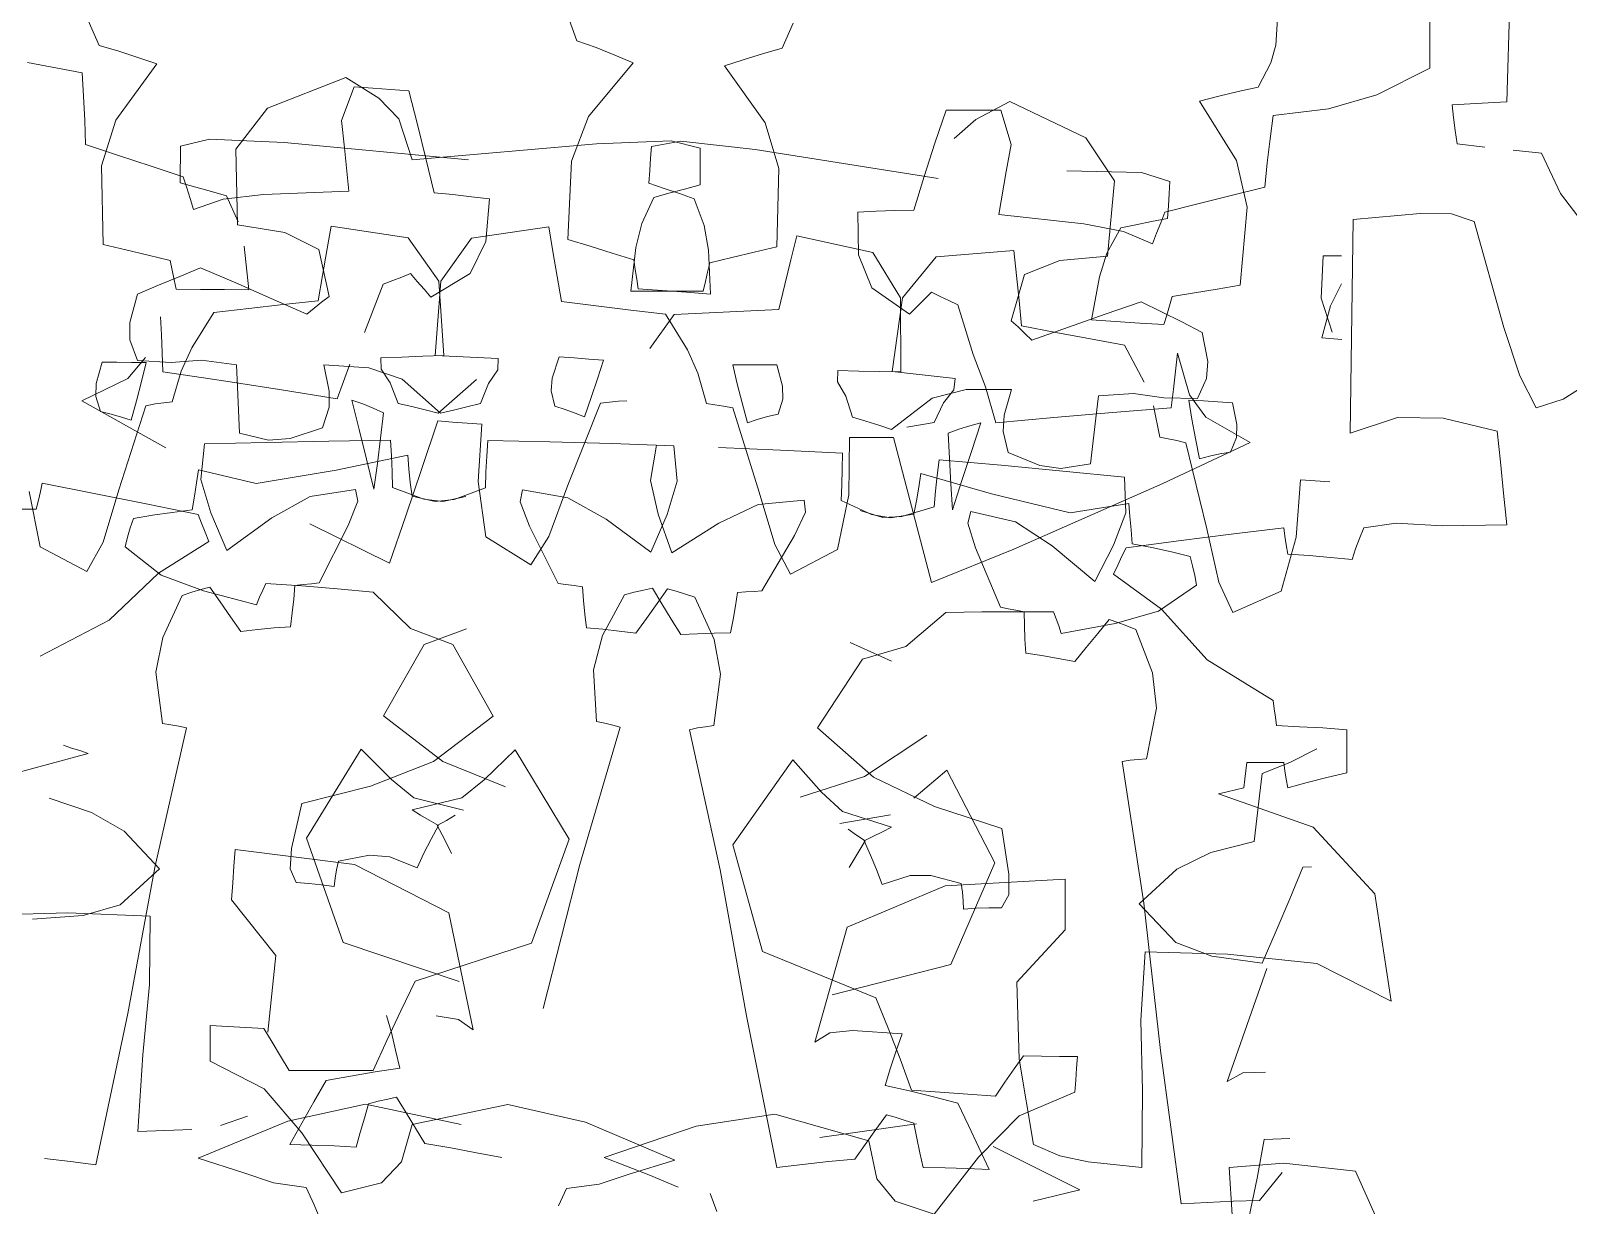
# Model space of a CAD drawing. Header units: millimetres. Extents: x 19901 to 59163, y 13732 to 30178.
# Drawn here: x 29700.7 to 29835.7, y 19697 to 19800.1 of the extents above; entities that cross this region are included whole.
import ezdxf

# ---------------------------------------------------------------- set-up
doc = ezdxf.new("R2010")
doc.units = ezdxf.units.MM
doc.layers.add('Verde', color=86, linetype='Continuous', lineweight=5)

msp = doc.modelspace()

# ---------------------------------------------------------------- linework, layer by layer
at = {"layer": 'Verde', "linetype": 'Continuous'}
for p, q in [((29830.53, 19802.61), (29830.44, 19799.72)), ((29747.8, 19801.46), (29748.61, 19799.2)), ((29823.51, 19799.84), (29823.51, 19801.32)), ((29705.73, 19800.98), (29706.69, 19798.78)), ((29767.62, 19800.75), (29766.65, 19798.55)), ((29810.12, 19801.12), (29809.98, 19798.81)), ((29706.69, 19798.78), (29708.41, 19798.28)), ((29748.61, 19799.2), (29750.3, 19798.59)), ((29750.3, 19798.59), (29751.95, 19797.94)), ((29766.65, 19798.55), (29764.92, 19798.06)), ((29809.98, 19798.81), (29809.55, 19797.25)), ((29823.51, 19798.34), (29823.51, 19799.84)), ((29830.44, 19799.72), (29830.35, 19796.79)), ((29705.19, 19796.39), (29700.4, 19797.3)), ((29708.41, 19798.28), (29710.09, 19797.73)), ((29710.09, 19797.73), (29711.75, 19797.17)), ((29753.57, 19797.27), (29749.64, 19792.56)), ((29751.95, 19797.94), (29753.57, 19797.27)), ((29763.23, 19797.53), (29761.57, 19796.98)), ((29764.92, 19798.06), (29763.23, 19797.53)), ((29809.55, 19797.25), (29808.44, 19795.13)), ((29823.51, 19796.8), (29823.51, 19798.34)), ((29705.32, 19794.32), (29705.19, 19796.39)), ((29711.75, 19797.17), (29708.14, 19792.22)), ((29728.33, 19795.97), (29721.46, 19793.27)), ((29731.22, 19794.16), (29728.33, 19795.97)), ((29761.57, 19796.98), (29765.14, 19792)), ((29818.86, 19794.45), (29823.51, 19796.8)), ((29830.35, 19796.79), (29830.25, 19793.84)), ((29729.07, 19795.14), (29727.96, 19792.21)), ((29730.7, 19795.02), (29729.07, 19795.14)), ((29732.29, 19794.91), (29730.7, 19795.02)), ((29733.86, 19794.8), (29732.29, 19794.91)), ((29734.64, 19791.84), (29733.86, 19794.8)), ((29806.68, 19794.75), (29804.97, 19794.33)), ((29808.44, 19795.13), (29806.68, 19794.75)), ((29705.42, 19792.21), (29705.32, 19794.32)), ((29721.46, 19793.27), (29718.68, 19789.67)), ((29732.99, 19792.35), (29731.22, 19794.16)), ((29783.64, 19792.28), (29786.64, 19793.87)), ((29786.64, 19793.87), (29793.31, 19790.69)), ((29804.97, 19794.33), (29803.27, 19793.89)), ((29803.27, 19793.89), (29806.52, 19788.69)), ((29809.76, 19792.64), (29814.6, 19793.21)), ((29814.6, 19793.21), (29818.86, 19794.45)), ((29827.03, 19793.66), (29825.45, 19793.56)), ((29825.45, 19793.56), (29825.57, 19792.45)), ((29828.62, 19793.75), (29827.03, 19793.66)), ((29830.25, 19793.84), (29828.62, 19793.75)), ((29705.48, 19790.08), (29705.42, 19792.21)), ((29708.14, 19792.22), (29706.89, 19788.21)), ((29727.96, 19792.21), (29728.23, 19789.79)), ((29734.15, 19788.76), (29732.99, 19792.35)), ((29735.37, 19788.85), (29734.64, 19791.84)), ((29749.64, 19792.56), (29748.14, 19788.64)), ((29765.14, 19792), (29766.36, 19787.99)), ((29780.06, 19790.21), (29781.05, 19793.1)), ((29781.05, 19793.1), (29782.62, 19793.1)), ((29781.74, 19790.61), (29783.64, 19792.28)), ((29782.62, 19793.1), (29784.21, 19793.1)), ((29784.21, 19793.1), (29785.85, 19793.1)), ((29785.85, 19793.1), (29786.74, 19790.1)), ((29809.48, 19790.58), (29809.76, 19792.64)), ((29825.57, 19792.45), (29825.73, 19791.32)), ((29713.82, 19789.95), (29716.36, 19790.57)), ((29716.36, 19790.57), (29722.92, 19790.26)), ((29793.31, 19790.69), (29795.82, 19786.91)), ((29809.23, 19788.48), (29809.48, 19790.58)), ((29825.73, 19791.32), (29825.91, 19790.15)), ((29708.37, 19789.13), (29705.48, 19790.08)), ((29711.24, 19788.18), (29708.37, 19789.13)), ((29713.81, 19788.91), (29713.82, 19789.95)), ((29718.68, 19789.67), (29718.83, 19783.04)), ((29722.92, 19790.26), (29739.11, 19788.75)), ((29728.23, 19789.79), (29728.6, 19786.01)), ((29750.35, 19790.16), (29734.15, 19788.76)), ((29756.91, 19790.42), (29750.35, 19790.16)), ((29755.09, 19788.89), (29755.17, 19789.93)), ((29755.17, 19789.93), (29757.74, 19790.39)), ((29759.44, 19789.78), (29756.91, 19790.42)), ((29757.74, 19790.39), (29764.27, 19789.66)), ((29759.44, 19788.74), (29759.44, 19789.78)), ((29764.27, 19789.66), (29780.33, 19787.11)), ((29779.11, 19787.28), (29780.06, 19790.21)), ((29786.74, 19790.1), (29786.31, 19787.71)), ((29825.91, 19790.15), (29828.34, 19789.87)), ((29830.81, 19789.6), (29833.3, 19789.32)), ((29833.3, 19789.32), (29834.98, 19785.79)), ((29706.89, 19788.21), (29707.02, 19781.33)), ((29714.07, 19787.24), (29711.24, 19788.18)), ((29713.8, 19787.83), (29713.81, 19788.91)), ((29713.8, 19786.72), (29713.8, 19787.83)), ((29736.09, 19785.84), (29735.37, 19788.85)), ((29748.14, 19788.64), (29747.82, 19781.76)), ((29754.94, 19786.71), (29755.02, 19787.81)), ((29755.02, 19787.81), (29755.09, 19788.89)), ((29759.44, 19787.65), (29759.44, 19788.74)), ((29766.36, 19787.99), (29766.18, 19781.1)), ((29798.2, 19787.64), (29791.64, 19787.79)), ((29806.52, 19788.69), (29807.48, 19784.6)), ((29809.02, 19786.36), (29809.23, 19788.48)), ((29715.17, 19786.34), (29713.8, 19786.72)), ((29714.37, 19786.29), (29714.07, 19787.24)), ((29756.29, 19786.24), (29754.94, 19786.71)), ((29758.06, 19786.18), (29759.44, 19786.55)), ((29759.44, 19786.55), (29759.44, 19787.65)), ((29778.19, 19784.33), (29779.11, 19787.28)), ((29786.31, 19787.71), (29785.66, 19783.96)), ((29795.82, 19786.91), (29795.2, 19780.3)), ((29800.69, 19786.84), (29798.2, 19787.64)), ((29800.62, 19785.8), (29800.69, 19786.84)), ((29714.67, 19785.35), (29714.37, 19786.29)), ((29714.97, 19784.4), (29714.67, 19785.35)), ((29717.57, 19785.3), (29714.97, 19784.4)), ((29716.53, 19785.96), (29715.17, 19786.34)), ((29717.85, 19785.58), (29716.53, 19785.96)), ((29721.11, 19785.71), (29717.57, 19785.3)), ((29718.89, 19783.3), (29717.85, 19785.58)), ((29728.6, 19786.01), (29721.11, 19785.71)), ((29737.74, 19785.7), (29736.09, 19785.84)), ((29739.37, 19785.51), (29737.74, 19785.7)), ((29740.95, 19785.31), (29739.37, 19785.51)), ((29740.64, 19781.58), (29740.95, 19785.31)), ((29754.32, 19783.17), (29755.38, 19785.44)), ((29755.38, 19785.44), (29756.7, 19785.81)), ((29757.62, 19785.78), (29756.29, 19786.24)), ((29756.7, 19785.81), (29758.06, 19786.18)), ((29758.91, 19785.31), (29757.62, 19785.78)), ((29759.8, 19782.97), (29758.91, 19785.31)), ((29800.55, 19784.71), (29800.62, 19785.8)), ((29803.14, 19784.89), (29806.07, 19785.63)), ((29806.07, 19785.63), (29809.02, 19786.36)), ((29834.98, 19785.79), (29836.88, 19783.31)), ((29773.29, 19784.15), (29774.89, 19784.24)), ((29773.34, 19780.41), (29773.29, 19784.15)), ((29774.89, 19784.24), (29776.53, 19784.31)), ((29776.53, 19784.31), (29778.19, 19784.33)), ((29785.66, 19783.96), (29793.12, 19783.13)), ((29799.88, 19783.23), (29800.25, 19784.15)), ((29800.25, 19784.15), (29803.14, 19784.89)), ((29800.48, 19783.61), (29800.55, 19784.71)), ((29807.48, 19784.6), (29806.86, 19777.74)), ((29822.65, 19784.05), (29816.77, 19783.5)), ((29825.4, 19784), (29822.65, 19784.05)), ((29827.39, 19783.32), (29825.4, 19784)), ((29718.83, 19783.04), (29722.98, 19782.36)), ((29722.98, 19782.36), (29725.96, 19780.89)), ((29727.06, 19782.93), (29726.68, 19780.78)), ((29733.82, 19781.91), (29727.06, 19782.93)), ((29739.38, 19781.88), (29746.15, 19782.86)), ((29746.15, 19782.86), (29746.52, 19780.71)), ((29753.8, 19781.04), (29754.32, 19783.17)), ((29760.18, 19780.81), (29759.8, 19782.97)), ((29793.12, 19783.13), (29796.61, 19782.46)), ((29795.15, 19780.56), (29796.36, 19782.77)), ((29796.36, 19782.77), (29797.7, 19783.05)), ((29796.61, 19782.46), (29799.14, 19781.38)), ((29797.7, 19783.05), (29799.08, 19783.33)), ((29799.08, 19783.33), (29800.48, 19783.61)), ((29799.51, 19782.3), (29799.88, 19783.23)), ((29816.77, 19783.5), (29816.68, 19777.29)), ((29829.99, 19774.03), (29827.39, 19783.32)), ((29707.02, 19781.33), (29709.02, 19780.85)), ((29719.82, 19777.35), (29719.4, 19781.17)), ((29736.5, 19778.1), (29733.82, 19781.91)), ((29736.67, 19778.1), (29739.38, 19781.88)), ((29739.26, 19778.78), (29740.64, 19781.58)), ((29747.82, 19781.76), (29749.79, 19781.16)), ((29749.79, 19781.16), (29751.71, 19780.56)), ((29753.35, 19777.22), (29753.8, 19781.04)), ((29766.18, 19781.1), (29764.18, 19780.64)), ((29767.93, 19782.07), (29767.41, 19779.96)), ((29774.61, 19780.62), (29767.93, 19782.07)), ((29799.14, 19781.38), (29799.51, 19782.3)), ((29709.02, 19780.85), (29710.97, 19780.37)), ((29710.97, 19780.37), (29712.91, 19779.9)), ((29712.91, 19779.9), (29713.09, 19779.06)), ((29725.96, 19780.89), (29726.86, 19776.76)), ((29726.68, 19780.78), (29726.29, 19778.59)), ((29746.52, 19780.71), (29746.89, 19778.51)), ((29751.71, 19780.56), (29753.62, 19779.96)), ((29753.62, 19779.96), (29753.74, 19779.11)), ((29760.28, 19779.72), (29760.09, 19778.89)), ((29760.35, 19776.97), (29760.18, 19780.81)), ((29762.22, 19780.18), (29760.28, 19779.72)), ((29764.18, 19780.64), (29762.22, 19780.18)), ((29767.41, 19779.96), (29766.88, 19777.8)), ((29774.51, 19777.52), (29773.34, 19780.41)), ((29777.04, 19776.65), (29774.61, 19780.62)), ((29777.22, 19776.64), (29780.16, 19780.24)), ((29780.16, 19780.24), (29786.98, 19780.78)), ((29786.98, 19780.78), (29787.21, 19778.61)), ((29791.01, 19779.92), (29787.93, 19778.67)), ((29795.2, 19780.3), (29791.01, 19779.92)), ((29794.49, 19778.47), (29795.15, 19780.56)), ((29813.95, 19776.6), (29814.15, 19780.33)), ((29814.15, 19780.33), (29815.75, 19780.31)), ((29713.75, 19778.51), (29711.9, 19777.75)), ((29713.09, 19779.06), (29713.27, 19778.23)), ((29715.59, 19779.26), (29713.75, 19778.51)), ((29718.67, 19777.94), (29715.59, 19779.26)), ((29726.29, 19778.59), (29725.9, 19776.38)), ((29732.45, 19778.15), (29733.24, 19778.46)), ((29733.24, 19778.46), (29734, 19778.77)), ((29734, 19778.77), (29734.6, 19778.08)), ((29735.8, 19776.7), (29739.26, 19778.78)), ((29746.89, 19778.51), (29747.26, 19776.3)), ((29753.74, 19779.11), (29753.87, 19778.27)), ((29760.09, 19778.89), (29759.91, 19778.06)), ((29787.93, 19778.67), (29786.74, 19774.61)), ((29787.21, 19778.61), (29787.44, 19776.4)), ((29793.8, 19774.7), (29794.49, 19778.47)), ((29710.05, 19776.95), (29709.38, 19774.46)), ((29711.9, 19777.75), (29710.05, 19776.95)), ((29713.27, 19778.23), (29713.45, 19777.4)), ((29713.45, 19777.4), (29715.57, 19777.38)), ((29715.57, 19777.38), (29717.69, 19777.37)), ((29717.69, 19777.37), (29719.82, 19777.35)), ((29721.78, 19776.57), (29718.67, 19777.94)), ((29729.98, 19773.58), (29731.62, 19777.83)), ((29731.62, 19777.83), (29732.45, 19778.15)), ((29734.6, 19778.08), (29735.2, 19777.39)), ((29735.2, 19777.39), (29735.8, 19776.7)), ((29736.18, 19771.59), (29736.67, 19778.1)), ((29736.95, 19771.59), (29736.5, 19778.1)), ((29755.48, 19777.22), (29753.35, 19777.22)), ((29753.87, 19778.27), (29753.99, 19777.43)), ((29753.99, 19777.43), (29756.11, 19777.28)), ((29757.6, 19777.22), (29755.48, 19777.22)), ((29756.11, 19777.28), (29758.23, 19777.13)), ((29759.72, 19777.22), (29757.6, 19777.22)), ((29758.23, 19777.13), (29760.35, 19776.97)), ((29759.91, 19778.06), (29759.72, 19777.22)), ((29766.88, 19777.8), (29766.36, 19775.62)), ((29777.82, 19775.19), (29774.51, 19777.52)), ((29779.75, 19777.13), (29779.11, 19776.49)), ((29780.5, 19776.76), (29779.75, 19777.13)), ((29802.84, 19777.08), (29800.87, 19776.74)), ((29804.83, 19777.41), (29802.84, 19777.08)), ((29806.86, 19777.74), (29804.83, 19777.41)), ((29815.76, 19777.86), (29814.78, 19775.94)), ((29816.68, 19777.29), (29816.59, 19771.04)), ((29719.81, 19775.69), (29716.76, 19775.34)), ((29722.85, 19776.04), (29719.81, 19775.69)), ((29724.92, 19775.19), (29721.78, 19776.57)), ((29725.9, 19776.38), (29722.85, 19776.04)), ((29725.56, 19775.74), (29724.92, 19775.19)), ((29726.21, 19776.27), (29725.56, 19775.74)), ((29726.86, 19776.76), (29726.21, 19776.27)), ((29747.26, 19776.3), (29750.31, 19775.93)), ((29750.31, 19775.93), (29753.35, 19775.56)), ((29766.36, 19775.62), (29763.29, 19775.47)), ((29776.31, 19770.18), (29777.22, 19776.64)), ((29777.07, 19770.13), (29777.04, 19776.65)), ((29778.46, 19775.84), (29777.82, 19775.19)), ((29779.11, 19776.49), (29778.46, 19775.84)), ((29781.26, 19776.39), (29780.5, 19776.76)), ((29782.06, 19776.02), (29781.26, 19776.39)), ((29783.4, 19771.66), (29782.06, 19776.02)), ((29787.44, 19776.4), (29787.66, 19774.17)), ((29794.99, 19775.2), (29798.15, 19776.29)), ((29798.15, 19776.29), (29799.94, 19775.42)), ((29800.64, 19775.92), (29800.4, 19775.11)), ((29800.87, 19776.74), (29800.64, 19775.92)), ((29814.94, 19773.63), (29813.95, 19776.6)), ((29814.78, 19775.94), (29814.03, 19773.12)), ((29709.38, 19774.46), (29709.38, 19772.95)), ((29712.07, 19774.98), (29712.15, 19773.4)), ((29716.76, 19775.34), (29714.81, 19772.24)), ((29753.35, 19775.56), (29756.4, 19775.19)), ((29757.16, 19775.17), (29755.02, 19772.19)), ((29756.4, 19775.19), (29758.32, 19772.07)), ((29760.23, 19775.32), (29757.16, 19775.17)), ((29763.29, 19775.47), (29760.23, 19775.32)), ((29786.74, 19774.61), (29787.35, 19774.08)), ((29791.79, 19774.06), (29794.99, 19775.2)), ((29795.92, 19774.56), (29793.8, 19774.7)), ((29798.04, 19774.42), (29795.92, 19774.56)), ((29800.16, 19774.29), (29798.04, 19774.42)), ((29799.94, 19775.42), (29801.73, 19774.53)), ((29800.4, 19775.11), (29800.16, 19774.29)), ((29801.73, 19774.53), (29803.51, 19773.59)), ((29709.38, 19772.95), (29710.05, 19771.13)), ((29712.15, 19773.4), (29712.22, 19771.8)), ((29787.35, 19774.08), (29787.96, 19773.51)), ((29787.66, 19774.17), (29790.68, 19773.6)), ((29787.96, 19773.51), (29788.56, 19772.91)), ((29788.56, 19772.91), (29791.79, 19774.06)), ((29790.68, 19773.6), (29793.7, 19773.04)), ((29793.7, 19773.04), (29796.71, 19772.47)), ((29803.51, 19773.59), (29804.01, 19771.06)), ((29814.03, 19773.12), (29815.78, 19772.99)), ((29831.41, 19769.8), (29829.99, 19774.03)), ((29712.22, 19771.8), (29712.28, 19770.15)), ((29714.81, 19772.24), (29713.87, 19770.21)), ((29735.1, 19771.51), (29736.95, 19771.59)), ((29738.03, 19771.5), (29736.18, 19771.59)), ((29758.32, 19772.07), (29759.25, 19770.04)), ((29784.48, 19768.82), (29783.4, 19771.66)), ((29796.71, 19772.47), (29798.43, 19769.24)), ((29801.36, 19771.78), (29801.17, 19770.2)), ((29802.41, 19768.12), (29801.36, 19771.78)), ((29706.94, 19770.99), (29706.43, 19769.11)), ((29708.23, 19770.98), (29706.94, 19770.99)), ((29709.52, 19770.97), (29708.23, 19770.98)), ((29709.2, 19769.57), (29710.76, 19771.41)), ((29710.81, 19770.96), (29709.52, 19770.97)), ((29710.05, 19771.13), (29713, 19770.97)), ((29710.4, 19769.3), (29710.81, 19770.96)), ((29713, 19770.97), (29715.66, 19771.17)), ((29713.87, 19770.21), (29713.1, 19767.52)), ((29715.66, 19771.17), (29718.73, 19770.76)), ((29718.73, 19770.76), (29718.83, 19768.8)), ((29726.4, 19770.76), (29730.36, 19770.48)), ((29726.88, 19768.46), (29726.4, 19770.76)), ((29727.57, 19767.76), (29728.69, 19770.82)), ((29730.36, 19770.48), (29733.29, 19769.5)), ((29731.4, 19771.36), (29733.25, 19771.43)), ((29731.43, 19770.37), (29731.4, 19771.36)), ((29732.24, 19769.17), (29731.43, 19770.37)), ((29733.25, 19771.43), (29735.1, 19771.51)), ((29739.87, 19771.41), (29738.03, 19771.5)), ((29741.72, 19771.32), (29739.87, 19771.41)), ((29740.87, 19769.13), (29741.68, 19770.33)), ((29741.68, 19770.33), (29741.72, 19771.32)), ((29747.08, 19771.45), (29746.45, 19769.6)), ((29748.37, 19771.36), (29747.08, 19771.45)), ((29749.66, 19771.26), (29748.37, 19771.36)), ((29750.95, 19771.17), (29749.66, 19771.26)), ((29750.44, 19769.54), (29750.95, 19771.17)), ((29762.31, 19770.76), (29763.6, 19770.76)), ((29762.7, 19769.1), (29762.31, 19770.76)), ((29763.6, 19770.76), (29764.89, 19770.76)), ((29764.89, 19770.76), (29766.18, 19770.76)), ((29766.18, 19770.76), (29766.68, 19768.88)), ((29771.49, 19769.26), (29771.52, 19770.25)), ((29771.52, 19770.25), (29773.37, 19770.21)), ((29773.37, 19770.21), (29775.22, 19770.17)), ((29801.17, 19770.2), (29800.99, 19768.61)), ((29804.01, 19771.06), (29803.9, 19769.56)), ((29816.59, 19771.04), (29816.5, 19764.76)), ((29705.16, 19767.61), (29709.2, 19769.57)), ((29706.43, 19769.11), (29706.39, 19767.98)), ((29709.95, 19767.61), (29710.4, 19769.3)), ((29712.28, 19770.15), (29717.41, 19769.39)), ((29717.41, 19769.39), (29722.51, 19768.58)), ((29732.94, 19767.37), (29732.24, 19769.17)), ((29733.29, 19769.5), (29736.64, 19766.52)), ((29739.82, 19769.48), (29736.45, 19766.52)), ((29740.15, 19767.35), (29740.87, 19769.13)), ((29746.45, 19769.6), (29746.35, 19768.48)), ((29749.88, 19767.89), (29750.44, 19769.54)), ((29759.25, 19770.04), (29760, 19767.35)), ((29763.14, 19767.41), (29762.7, 19769.1)), ((29766.68, 19768.88), (29766.7, 19767.75)), ((29772.22, 19768.01), (29771.49, 19769.26)), ((29775.22, 19770.17), (29777.07, 19770.13)), ((29778.14, 19769.97), (29776.31, 19770.18)), ((29779.98, 19769.76), (29778.14, 19769.97)), ((29781.82, 19769.55), (29779.98, 19769.76)), ((29781.72, 19768.56), (29781.82, 19769.55)), ((29803.9, 19769.56), (29803.1, 19767.79)), ((29832.84, 19766.98), (29831.41, 19769.8)), ((29837.66, 19769.28), (29835.22, 19767.75)), ((29712.54, 19763.48), (29705.16, 19767.61)), ((29706.39, 19767.98), (29706.81, 19766.65)), ((29709.48, 19765.89), (29709.95, 19767.61)), ((29713.1, 19767.52), (29712.35, 19767.43)), ((29718.83, 19768.8), (29718.92, 19766.79)), ((29722.51, 19768.58), (29727.57, 19767.76)), ((29726.86, 19767.03), (29726.88, 19768.46)), ((29728.86, 19767.67), (29729.5, 19765.09)), ((29729.82, 19767.32), (29728.86, 19767.67)), ((29746.35, 19768.48), (29746.68, 19767.13)), ((29749.3, 19766.2), (29749.88, 19767.89)), ((29751.49, 19767.49), (29750.68, 19767.39)), ((29752.26, 19767.56), (29751.49, 19767.49)), ((29753.01, 19767.6), (29752.26, 19767.56)), ((29766.7, 19767.75), (29766.28, 19766.42)), ((29772.81, 19766.17), (29772.22, 19768.01)), ((29779.8, 19767.83), (29776.24, 19765.09)), ((29782.79, 19768.6), (29779.8, 19767.83)), ((29780.82, 19767.42), (29781.72, 19768.56)), ((29786.77, 19768.6), (29782.79, 19768.6)), ((29785.39, 19765.68), (29784.48, 19768.82)), ((29786.12, 19766.34), (29786.77, 19768.6)), ((29794.41, 19768.05), (29794.18, 19766.09)), ((29797.5, 19768.23), (29794.41, 19768.05)), ((29800.14, 19767.85), (29797.5, 19768.23)), ((29803.1, 19767.79), (29800.14, 19767.85)), ((29800.99, 19768.61), (29800.8, 19766.98)), ((29802.33, 19767.67), (29803.62, 19767.59)), ((29802.61, 19765.99), (29802.33, 19767.67)), ((29803.84, 19766.17), (29802.41, 19768.12)), ((29803.62, 19767.59), (29804.9, 19767.51)), ((29804.9, 19767.51), (29806.19, 19767.43)), ((29835.22, 19767.75), (29832.84, 19766.98)), ((29706.81, 19766.65), (29707.73, 19766.43)), ((29707.73, 19766.43), (29708.63, 19766.17)), ((29710.79, 19767.17), (29708.41, 19759.8)), ((29708.63, 19766.17), (29709.48, 19765.89)), ((29711.59, 19767.32), (29710.79, 19767.17)), ((29712.35, 19767.43), (29711.59, 19767.32)), ((29718.92, 19766.79), (29719.01, 19764.76)), ((29726.3, 19765.22), (29726.86, 19767.03)), ((29730.74, 19766.95), (29729.82, 19767.32)), ((29731.64, 19766.54), (29730.74, 19766.95)), ((29731.39, 19764.33), (29731.64, 19766.54)), ((29734.14, 19767.09), (29732.94, 19767.37)), ((29735.31, 19766.8), (29734.14, 19767.09)), ((29736.45, 19766.52), (29735.31, 19766.8)), ((29736.64, 19766.52), (29737.78, 19766.79)), ((29737.78, 19766.79), (29738.95, 19767.07)), ((29738.95, 19767.07), (29740.15, 19767.35)), ((29746.68, 19767.13), (29747.58, 19766.85)), ((29747.58, 19766.85), (29748.46, 19766.53)), ((29750.68, 19767.39), (29747.83, 19760.19)), ((29748.46, 19766.53), (29749.3, 19766.2)), ((29760, 19767.35), (29760.74, 19767.25)), ((29760.74, 19767.25), (29761.5, 19767.13)), ((29761.5, 19767.13), (29762.31, 19766.98)), ((29762.31, 19766.98), (29764.63, 19759.58)), ((29763.6, 19765.68), (29763.14, 19767.41)), ((29765.36, 19766.21), (29764.46, 19765.96)), ((29766.28, 19766.42), (29765.36, 19766.21)), ((29773.98, 19765.81), (29772.81, 19766.17)), ((29780, 19765.69), (29780.82, 19767.42)), ((29790.49, 19766.14), (29785.39, 19765.68)), ((29786.04, 19764.9), (29786.12, 19766.34)), ((29795.64, 19766.58), (29790.49, 19766.14)), ((29800.8, 19766.98), (29795.64, 19766.58)), ((29799.23, 19767.15), (29799.8, 19764.41)), ((29807.73, 19763.93), (29803.84, 19766.17)), ((29806.19, 19767.43), (29806.57, 19765.51)), ((29816.5, 19764.76), (29820.65, 19766.14)), ((29820.65, 19766.14), (29824.66, 19766.09)), ((29723.45, 19764.28), (29726.3, 19765.22)), ((29729.5, 19765.09), (29730.15, 19762.48)), ((29736.41, 19765.83), (29735, 19761.67)), ((29737.7, 19765.74), (29736.41, 19765.83)), ((29738.98, 19765.64), (29737.7, 19765.74)), ((29740.27, 19765.55), (29738.98, 19765.64)), ((29739.96, 19760.52), (29740.27, 19765.55)), ((29764.46, 19765.96), (29763.6, 19765.68)), ((29775.13, 19765.45), (29773.98, 19765.81)), ((29776.24, 19765.09), (29775.13, 19765.45)), ((29777.59, 19765.28), (29778.78, 19765.49)), ((29778.78, 19765.49), (29780, 19765.69)), ((29781.23, 19764.76), (29782.16, 19765.1)), ((29782.16, 19765.1), (29783.11, 19765.4)), ((29783.11, 19765.4), (29784.09, 19765.68)), ((29784.09, 19765.68), (29783.26, 19763.16)), ((29786.47, 19763.06), (29786.04, 19764.9)), ((29794.18, 19766.09), (29793.94, 19764.1)), ((29802.94, 19764.28), (29802.61, 19765.99)), ((29806.57, 19765.51), (29806.52, 19764.39)), ((29824.66, 19766.09), (29829.42, 19764.95)), ((29829.42, 19764.95), (29829.7, 19762.24)), ((29715.61, 19760.7), (29715.93, 19763.81)), ((29715.93, 19763.81), (29721.38, 19763.95)), ((29719.01, 19764.76), (29721.56, 19764.16)), ((29721.38, 19763.95), (29726.83, 19764.07)), ((29721.56, 19764.16), (29723.45, 19764.28)), ((29726.83, 19764.07), (29732.27, 19764.15)), ((29731.11, 19762.11), (29731.39, 19764.33)), ((29732.27, 19764.15), (29732.35, 19762.76)), ((29740.8, 19764.12), (29740.71, 19762.73)), ((29746.24, 19764), (29740.8, 19764.12)), ((29751.69, 19763.84), (29746.24, 19764)), ((29757.14, 19763.65), (29751.69, 19763.84)), ((29755.08, 19760.62), (29755.6, 19763.71)), ((29757.43, 19760.54), (29757.14, 19763.65)), ((29761.04, 19763.5), (29766.49, 19763.27)), ((29772.51, 19759.35), (29772.55, 19764.39)), ((29772.55, 19764.39), (29773.85, 19764.39)), ((29773.85, 19764.39), (29775.14, 19764.39)), ((29775.14, 19764.39), (29776.43, 19764.39)), ((29776.43, 19764.39), (29777.54, 19760.15)), ((29781.33, 19762.54), (29781.23, 19764.76)), ((29793.94, 19764.1), (29793.71, 19762.08)), ((29799.8, 19764.41), (29800.54, 19764.27)), ((29800.06, 19760.34), (29807.73, 19763.93)), ((29800.54, 19764.27), (29801.29, 19764.11)), ((29801.29, 19764.11), (29802.08, 19763.9)), ((29802.08, 19763.9), (29803.93, 19756.37)), ((29803.29, 19762.52), (29802.94, 19764.28)), ((29806.52, 19764.39), (29806.01, 19763.09)), ((29733.78, 19762.82), (29727.5, 19761.5)), ((29730.15, 19762.48), (29730.79, 19759.85)), ((29730.79, 19759.85), (29731.11, 19762.11)), ((29732.35, 19762.76), (29732.41, 19761.38)), ((29733.88, 19761.62), (29733.78, 19762.82)), ((29740.71, 19762.73), (29740.64, 19761.35)), ((29766.49, 19763.27), (29771.93, 19763)), ((29771.93, 19763), (29771.92, 19761.61)), ((29780.43, 19762.42), (29780.26, 19761.04)), ((29785.86, 19761.95), (29780.43, 19762.42)), ((29781.44, 19760.3), (29781.33, 19762.54)), ((29783.26, 19763.16), (29782.43, 19760.6)), ((29789.25, 19761.92), (29786.47, 19763.06)), ((29804.16, 19762.74), (29803.29, 19762.52)), ((29805.08, 19762.94), (29804.16, 19762.74)), ((29806.01, 19763.09), (29805.08, 19762.94)), ((29829.7, 19762.24), (29829.98, 19759.5)), ((29715.41, 19761.53), (29715.22, 19760.4)), ((29720.46, 19760.33), (29715.41, 19761.53)), ((29727.5, 19761.5), (29720.46, 19760.33)), ((29732.41, 19761.38), (29732.43, 19759.99)), ((29735, 19761.67), (29733.59, 19757.52)), ((29733.99, 19760.42), (29733.88, 19761.62)), ((29740.64, 19761.35), (29740.61, 19759.96)), ((29771.92, 19761.61), (29771.89, 19760.22)), ((29778.65, 19760.02), (29778.83, 19761.21)), ((29778.83, 19761.21), (29785.01, 19759.44)), ((29780.26, 19761.04), (29780.1, 19759.67)), ((29791.29, 19761.44), (29785.86, 19761.95)), ((29791.12, 19761.67), (29789.25, 19761.92)), ((29793.71, 19762.08), (29791.12, 19761.67)), ((29796.71, 19760.91), (29791.29, 19761.44)), ((29796.8, 19757.78), (29796.71, 19760.91)), ((29701.5, 19754.8), (29700.53, 19759.63)), ((29701.36, 19758.88), (29701.53, 19759.63)), ((29701.53, 19759.63), (29701.68, 19760.36)), ((29701.68, 19760.36), (29706.24, 19759.48)), ((29706.24, 19759.48), (29710.8, 19758.57)), ((29708.41, 19759.8), (29707.02, 19755.21)), ((29715.22, 19760.4), (29715.04, 19759.22)), ((29716.49, 19757.78), (29715.61, 19760.7)), ((29729.19, 19759.83), (29725.2, 19759.19)), ((29729.38, 19758.79), (29729.19, 19759.83)), ((29732.43, 19759.99), (29735.18, 19758.96)), ((29734.15, 19759.22), (29733.99, 19760.42)), ((29740.61, 19759.96), (29737.85, 19758.95)), ((29740.62, 19755.65), (29739.96, 19760.52)), ((29743.65, 19758.73), (29743.84, 19759.78)), ((29743.84, 19759.78), (29747.83, 19759.1)), ((29747.83, 19760.19), (29746.15, 19755.69)), ((29755.77, 19757.66), (29755.08, 19760.62)), ((29756.54, 19757.63), (29757.43, 19760.54)), ((29764.63, 19759.58), (29765.99, 19754.98)), ((29771.89, 19760.22), (29771.82, 19758.84)), ((29777.54, 19760.15), (29778.65, 19755.9)), ((29778.45, 19758.83), (29778.65, 19760.02)), ((29780.1, 19759.67), (29779.98, 19758.29)), ((29781.6, 19758.02), (29781.44, 19760.3)), ((29782.43, 19760.6), (29781.6, 19758.02)), ((29785.01, 19759.44), (29791.94, 19757.76)), ((29786.99, 19754.57), (29800.06, 19760.34)), ((29811.77, 19755.63), (29812.14, 19760.66)), ((29812.14, 19760.66), (29813.43, 19760.58)), ((29813.43, 19760.58), (29814.72, 19760.49)), ((29829.98, 19759.5), (29830.25, 19756.73)), ((29699.29, 19758.1), (29701.14, 19758.09)), ((29701.14, 19758.09), (29701.36, 19758.88)), ((29710.8, 19758.57), (29715.36, 19757.62)), ((29715.04, 19759.22), (29714.86, 19758.02)), ((29725.2, 19759.19), (29721.84, 19757.33)), ((29728.55, 19756.66), (29729.38, 19758.79)), ((29736.17, 19758.76), (29734.15, 19759.22)), ((29735.18, 19758.96), (29736.86, 19758.75)), ((29737.85, 19758.95), (29736.17, 19758.76)), ((29736.86, 19758.75), (29738.88, 19759.2)), ((29744.47, 19756.6), (29743.65, 19758.73)), ((29747.83, 19759.1), (29751.18, 19757.22)), ((29764.55, 19758.5), (29761.08, 19756.86)), ((29768.58, 19758.89), (29764.55, 19758.5)), ((29768.7, 19757.83), (29768.58, 19758.89)), ((29771.49, 19754.54), (29772.51, 19759.35)), ((29771.82, 19758.84), (29774.5, 19757.63)), ((29779.98, 19758.29), (29777.16, 19757.45)), ((29778.21, 19757.64), (29778.45, 19758.83)), ((29791.94, 19757.76), (29797.07, 19758.6)), ((29797.07, 19758.6), (29797.17, 19757.45)), ((29709.69, 19757.28), (29709.41, 19756.45)), ((29711.37, 19757.56), (29709.69, 19757.28)), ((29713.1, 19757.81), (29711.37, 19757.56)), ((29714.86, 19758.02), (29713.1, 19757.81)), ((29715.36, 19757.62), (29715.68, 19756.86)), ((29715.68, 19756.86), (29715.99, 19756.07)), ((29717.89, 19754.47), (29716.49, 19757.78)), ((29721.84, 19757.33), (29717.89, 19754.47)), ((29732.18, 19753.36), (29725.17, 19756.79)), ((29733.59, 19757.52), (29732.18, 19753.36)), ((29751.18, 19757.22), (29755.11, 19754.33)), ((29755.11, 19754.33), (29756.54, 19757.63)), ((29756.96, 19754.26), (29755.77, 19757.66)), ((29761.08, 19756.86), (29756.96, 19754.26)), ((29767.73, 19755.77), (29768.7, 19757.83)), ((29775.48, 19757.37), (29773.49, 19757.96)), ((29774.5, 19757.63), (29776.16, 19757.32)), ((29777.16, 19757.45), (29775.48, 19757.37)), ((29776.16, 19757.32), (29778.21, 19757.64)), ((29782.94, 19756.87), (29783.2, 19757.89)), ((29783.61, 19754.69), (29782.94, 19756.87)), ((29783.2, 19757.89), (29787.13, 19756.97)), ((29787.13, 19756.97), (29790.35, 19754.87)), ((29795.72, 19754.94), (29796.8, 19757.78)), ((29797.17, 19757.45), (29797.27, 19756.27)), ((29820.56, 19756.85), (29817.7, 19756.45)), ((29824.62, 19756.64), (29820.56, 19756.85)), ((29830.25, 19756.73), (29824.62, 19756.64)), ((29709.16, 19755.62), (29708.95, 19754.79)), ((29709.41, 19756.45), (29709.16, 19755.62)), ((29715.99, 19756.07), (29716.3, 19755.24)), ((29725.99, 19751.64), (29728.55, 19756.66)), ((29744.57, 19753.21), (29740.62, 19755.65)), ((29746.98, 19751.56), (29744.47, 19756.6)), ((29746.15, 19755.69), (29744.57, 19753.21)), ((29764.86, 19750.92), (29767.73, 19755.77)), ((29778.65, 19755.9), (29779.75, 19751.65)), ((29797.27, 19756.27), (29797.37, 19755.06)), ((29806.07, 19755.9), (29801.45, 19755.32)), ((29803.93, 19756.37), (29804.99, 19751.69)), ((29810.68, 19756.45), (29806.07, 19755.9)), ((29810.45, 19750.89), (29811.77, 19755.63)), ((29810.78, 19755.71), (29810.68, 19756.45)), ((29810.89, 19754.95), (29810.78, 19755.71)), ((29817.33, 19755.53), (29816.99, 19754.61)), ((29817.7, 19756.45), (29817.33, 19755.53)), ((29705.6, 19752.63), (29701.5, 19754.8)), ((29707.02, 19755.21), (29705.6, 19752.63)), ((29708.95, 19754.79), (29712.12, 19752.29)), ((29716.3, 19755.24), (29711.88, 19752.47)), ((29765.99, 19754.98), (29767.38, 19752.39)), ((29767.38, 19752.39), (29771.49, 19754.54)), ((29779.75, 19751.65), (29786.99, 19754.57)), ((29785.8, 19749.49), (29783.61, 19754.69)), ((29790.35, 19754.87), (29794.09, 19751.74)), ((29794.09, 19751.74), (29795.72, 19754.94)), ((29796.83, 19754.7), (29796.46, 19753.96)), ((29801.45, 19755.32), (29796.83, 19754.7)), ((29797.37, 19755.06), (29799.1, 19754.72)), ((29799.1, 19754.72), (29800.81, 19754.35)), ((29800.81, 19754.35), (29802.47, 19753.95)), ((29811.05, 19754.15), (29810.89, 19754.95)), ((29812.9, 19754.03), (29811.05, 19754.15)), ((29814.77, 19753.86), (29812.9, 19754.03)), ((29816.99, 19754.61), (29816.68, 19753.68)), ((29796.1, 19753.19), (29795.73, 19752.39)), ((29796.46, 19753.96), (29796.1, 19753.19)), ((29802.47, 19753.95), (29802.68, 19753.11)), ((29802.68, 19753.11), (29802.88, 19752.26)), ((29816.68, 19753.68), (29814.77, 19753.86)), ((29711.88, 19752.47), (29707.56, 19748.34)), ((29712.12, 19752.29), (29715.83, 19750.93)), ((29721.04, 19750.98), (29721.32, 19751.56)), ((29721.32, 19751.56), (29724.46, 19751.35)), ((29723.76, 19750.18), (29723.87, 19751.38)), ((29723.87, 19751.38), (29724.6, 19751.47)), ((29724.46, 19751.35), (29727.6, 19751.1)), ((29724.6, 19751.47), (29725.32, 19751.55)), ((29725.32, 19751.55), (29725.99, 19751.64)), ((29747.66, 19751.47), (29746.98, 19751.56)), ((29748.37, 19751.38), (29747.66, 19751.47)), ((29749.11, 19751.28), (29748.37, 19751.38)), ((29749.2, 19750.08), (29749.11, 19751.28)), ((29795.73, 19752.39), (29799.94, 19749.31)), ((29803.03, 19751.42), (29799.68, 19749.14)), ((29802.88, 19752.26), (29803.03, 19751.42)), ((29804.99, 19751.69), (29806.21, 19749.01)), ((29712.27, 19746.84), (29713.98, 19750.53)), ((29713.98, 19750.53), (29714.81, 19750.8)), ((29714.81, 19750.8), (29715.62, 19751.04)), ((29715.62, 19751.04), (29716.39, 19751.25)), ((29715.83, 19750.93), (29720.49, 19749.71)), ((29716.39, 19751.25), (29717.3, 19749.95)), ((29717.3, 19749.95), (29718.22, 19748.65)), ((29720.49, 19749.71), (29720.76, 19750.36)), ((29720.76, 19750.36), (29721.04, 19750.98)), ((29723.64, 19748.98), (29723.76, 19750.18)), ((29727.6, 19751.1), (29730.73, 19750.82)), ((29730.73, 19750.82), (29734.02, 19747.61)), ((29749.32, 19748.88), (29749.2, 19750.08)), ((29750.86, 19747.01), (29752.8, 19750.58)), ((29752.8, 19750.58), (29753.65, 19750.8)), ((29753.65, 19750.8), (29754.47, 19750.99)), ((29754.47, 19750.99), (29755.25, 19751.15)), ((29755.25, 19751.15), (29756.08, 19749.79)), ((29756.58, 19751.1), (29755.66, 19749.81)), ((29757.35, 19750.89), (29756.58, 19751.1)), ((29758.16, 19750.63), (29757.35, 19750.89)), ((29758.98, 19750.36), (29758.16, 19750.63)), ((29760.67, 19746.66), (29758.98, 19750.36)), ((29762.54, 19749.6), (29762.72, 19750.79)), ((29762.72, 19750.79), (29763.46, 19750.83)), ((29763.46, 19750.83), (29764.18, 19750.87)), ((29764.18, 19750.87), (29764.86, 19750.92)), ((29806.21, 19749.01), (29810.45, 19750.89)), ((29718.22, 19748.65), (29719.13, 19747.35)), ((29723.47, 19747.78), (29723.64, 19748.98)), ((29749.47, 19747.68), (29749.32, 19748.88)), ((29755.66, 19749.81), (29754.74, 19748.51)), ((29756.08, 19749.79), (29756.91, 19748.44)), ((29762.34, 19748.42), (29762.54, 19749.6)), ((29781.01, 19749.02), (29777.51, 19746.05)), ((29784.16, 19749.07), (29781.01, 19749.02)), ((29787.31, 19749.09), (29784.16, 19749.07)), ((29786.47, 19749.36), (29785.8, 19749.49)), ((29787.17, 19749.22), (29786.47, 19749.36)), ((29787.9, 19749.08), (29787.17, 19749.22)), ((29790.46, 19749.08), (29787.31, 19749.09)), ((29787.92, 19747.88), (29787.9, 19749.08)), ((29790.69, 19748.48), (29790.46, 19749.08)), ((29799.68, 19749.14), (29795.88, 19748.06)), ((29799.94, 19749.31), (29803.95, 19744.88)), ((29707.56, 19748.34), (29701.51, 19745.2)), ((29719.13, 19747.35), (29720.6, 19747.52)), ((29720.6, 19747.52), (29722.06, 19747.67)), ((29722.06, 19747.67), (29723.47, 19747.78)), ((29734.02, 19747.61), (29737.73, 19746.22)), ((29738.93, 19747.59), (29735.2, 19746.23)), ((29750.89, 19747.56), (29749.47, 19747.68)), ((29752.34, 19747.4), (29750.89, 19747.56)), ((29753.81, 19747.22), (29752.34, 19747.4)), ((29754.74, 19748.51), (29753.81, 19747.22)), ((29756.91, 19748.44), (29757.74, 19747.08)), ((29762.1, 19747.23), (29762.34, 19748.42)), ((29787.96, 19746.67), (29787.92, 19747.88)), ((29790.92, 19747.84), (29790.69, 19748.48)), ((29791.15, 19747.18), (29790.92, 19747.84)), ((29795.88, 19748.06), (29791.15, 19747.18)), ((29795.35, 19748.42), (29794.35, 19747.19)), ((29796.1, 19748.16), (29795.35, 19748.42)), ((29796.89, 19747.85), (29796.1, 19748.16)), ((29797.7, 19747.53), (29796.89, 19747.85)), ((29799.14, 19743.73), (29797.7, 19747.53)), ((29711.67, 19743.79), (29712.27, 19746.84)), ((29735.2, 19746.23), (29731.63, 19739.96)), ((29737.73, 19746.22), (29741.26, 19739.93)), ((29750.07, 19744), (29750.86, 19747.01)), ((29757.74, 19747.08), (29759.22, 19747.16)), ((29759.22, 19747.16), (29760.68, 19747.21)), ((29761.24, 19743.6), (29760.67, 19746.66)), ((29760.68, 19747.21), (29762.1, 19747.23)), ((29772.61, 19746.38), (29776.23, 19744.76)), ((29777.51, 19746.05), (29773.71, 19744.93)), ((29788.04, 19745.46), (29787.96, 19746.67)), ((29793.34, 19745.96), (29792.34, 19744.73)), ((29794.35, 19747.19), (29793.34, 19745.96)), ((29773.71, 19744.93), (29769.74, 19738.91)), ((29789.44, 19745.25), (29788.04, 19745.46)), ((29790.88, 19745), (29789.44, 19745.25)), ((29792.34, 19744.73), (29790.88, 19745)), ((29803.95, 19744.88), (29809.76, 19741.31)), ((29712.24, 19739.28), (29711.67, 19743.79)), ((29750.34, 19739.47), (29750.07, 19744)), ((29760.65, 19739.1), (29761.24, 19743.6)), ((29799.52, 19740.63), (29799.14, 19743.73)), ((29798.64, 19736.18), (29799.52, 19740.63)), ((29809.76, 19741.31), (29809.85, 19740.57)), ((29809.85, 19740.57), (29809.94, 19739.84)), ((29712.97, 19739.18), (29712.24, 19739.28)), ((29713.68, 19739.06), (29712.97, 19739.18)), ((29731.63, 19739.96), (29736.84, 19735.95)), ((29741.26, 19739.93), (29736.02, 19735.95)), ((29751.07, 19739.32), (29750.34, 19739.47)), ((29751.77, 19739.15), (29751.07, 19739.32)), ((29752.43, 19738.95), (29751.77, 19739.15)), ((29809.94, 19739.84), (29810.04, 19739.1)), ((29711.58, 19726.64), (29714.36, 19738.9)), ((29714.36, 19738.9), (29713.68, 19739.06)), ((29748.87, 19726.9), (29752.43, 19738.95)), ((29758.52, 19738.73), (29759.2, 19738.89)), ((29761.21, 19726.45), (29758.52, 19738.73)), ((29759.2, 19738.89), (29759.91, 19739)), ((29759.91, 19739), (29760.65, 19739.1)), ((29769.74, 19738.91), (29774.67, 19734.56)), ((29779.34, 19738.25), (29773.86, 19734.62)), ((29810.04, 19739.1), (29812.07, 19739)), ((29812.07, 19739), (29814.12, 19738.89)), ((29814.12, 19738.89), (29816.22, 19738.73)), ((29816.22, 19738.73), (29816.22, 19737.5)), ((29705.71, 19736.66), (29697.21, 19734.35)), ((29703.54, 19737.37), (29704.26, 19737.13)), ((29704.26, 19737.13), (29704.99, 19736.9)), ((29704.99, 19736.9), (29705.71, 19736.66)), ((29729.67, 19737.03), (29724.87, 19729.23)), ((29732.36, 19734.37), (29729.67, 19737.03)), ((29740.48, 19734.34), (29743.2, 19736.97)), ((29743.2, 19736.97), (29747.94, 19729.14)), ((29813.59, 19737.05), (29811.21, 19735.87)), ((29816.22, 19737.5), (29816.22, 19736.23)), ((29736.02, 19735.95), (29730.49, 19733.78)), ((29736.84, 19735.95), (29742.34, 19733.74)), ((29767.59, 19736.1), (29762.3, 19728.63)), ((29770.11, 19733.27), (29767.59, 19736.1)), ((29778.21, 19732.72), (29781.09, 19735.18)), ((29781.09, 19735.18), (29785.32, 19727.06)), ((29796.49, 19735.95), (29797.18, 19736.06)), ((29798.39, 19723.53), (29796.49, 19735.95)), ((29797.18, 19736.06), (29797.9, 19736.13)), ((29797.9, 19736.13), (29798.64, 19736.18)), ((29807.36, 19735.13), (29807.27, 19734.39)), ((29807.45, 19735.87), (29807.36, 19735.13)), ((29808.49, 19735.87), (29807.45, 19735.87)), ((29809.58, 19735.87), (29808.49, 19735.87)), ((29811.21, 19735.87), (29808.78, 19734.9)), ((29810.68, 19735.87), (29809.58, 19735.87)), ((29810.78, 19735.13), (29810.68, 19735.87)), ((29810.89, 19734.39), (29810.78, 19735.13)), ((29816.22, 19736.23), (29816.22, 19734.94)), ((29730.49, 19733.78), (29724.46, 19732.27)), ((29734.31, 19732.76), (29732.36, 19734.37)), ((29738.53, 19732.75), (29740.48, 19734.34)), ((29773.86, 19734.62), (29768.21, 19732.81)), ((29774.67, 19734.56), (29780.03, 19732)), ((29807.27, 19734.39), (29807.17, 19733.65)), ((29808.78, 19734.9), (29808.55, 19732.94)), ((29811.05, 19733.65), (29810.89, 19734.39)), ((29812.74, 19734.11), (29811.05, 19733.65)), ((29814.47, 19734.55), (29812.74, 19734.11)), ((29816.22, 19734.94), (29814.47, 19734.55)), ((29702.3, 19732.73), (29706.02, 19731.47)), ((29734.15, 19731.71), (29738.53, 19732.75)), ((29738.67, 19731.69), (29734.31, 19732.76)), ((29771.95, 19731.55), (29770.11, 19733.27)), ((29805.7, 19733.28), (29804.96, 19733.1)), ((29804.96, 19733.1), (29813.27, 19730.19)), ((29806.43, 19733.47), (29805.7, 19733.28)), ((29807.17, 19733.65), (29806.43, 19733.47)), ((29808.55, 19732.94), (29808.31, 19730.95)), ((29706.02, 19731.47), (29708.89, 19729.83)), ((29724.46, 19732.27), (29723.58, 19728.32)), ((29734.89, 19731.25), (29734.15, 19731.71)), ((29735.65, 19730.79), (29734.89, 19731.25)), ((29737.16, 19730.78), (29737.93, 19731.24)), ((29771.72, 19730.51), (29776.16, 19731.26)), ((29776.24, 19730.2), (29771.95, 19731.55)), ((29780.03, 19732), (29785.94, 19730.06)), ((29708.89, 19729.83), (29711.99, 19726.54)), ((29736.46, 19730.33), (29735.65, 19730.79)), ((29735.82, 19729.12), (29736.46, 19730.33)), ((29736.36, 19730.33), (29737.16, 19730.78)), ((29736.99, 19729.12), (29736.36, 19730.33)), ((29773.17, 19729.49), (29772.43, 19730)), ((29774.67, 19729.39), (29775.46, 19729.79)), ((29775.46, 19729.79), (29776.24, 19730.2)), ((29785.94, 19730.06), (29786.54, 19726.06)), ((29808.31, 19730.95), (29808.08, 19728.93)), ((29813.27, 19730.19), (29818.68, 19724.34)), ((29724.87, 19729.23), (29728.1, 19720.06)), ((29735.19, 19727.9), (29735.82, 19729.12)), ((29737.6, 19727.89), (29736.99, 19729.12)), ((29747.94, 19729.14), (29744.64, 19720)), ((29762.3, 19728.63), (29764.93, 19719.27)), ((29773.94, 19728.98), (29773.17, 19729.49)), ((29773.22, 19727.82), (29773.94, 19728.98)), ((29773.84, 19728.99), (29774.67, 19729.39)), ((29774.39, 19727.74), (29773.84, 19728.99)), ((29808.08, 19728.93), (29804.27, 19727.95)), ((29718.51, 19726.76), (29718.62, 19728.23)), ((29718.62, 19728.23), (29729.09, 19726.91)), ((29723.58, 19728.32), (29723.46, 19726.52)), ((29727.53, 19726.45), (29727.69, 19727.19)), ((29727.69, 19727.19), (29730.41, 19727.72)), ((29730.41, 19727.72), (29732.2, 19727.58)), ((29732.2, 19727.58), (29734.61, 19726.63)), ((29734.61, 19726.63), (29735.19, 19727.9)), ((29772.52, 19726.64), (29773.22, 19727.82)), ((29774.92, 19726.47), (29774.39, 19727.74)), ((29785.32, 19727.06), (29781.44, 19718.15)), ((29804.27, 19727.95), (29801.3, 19726.51)), ((29711.99, 19726.54), (29708.52, 19723.38)), ((29709.19, 19713.85), (29711.58, 19726.64)), ((29718.41, 19725.29), (29718.51, 19726.76)), ((29723.46, 19726.52), (29723.99, 19725.34)), ((29727.32, 19724.97), (29727.41, 19725.71)), ((29727.41, 19725.71), (29727.53, 19726.45)), ((29729.09, 19726.91), (29737.39, 19722.67)), ((29745.67, 19714.28), (29748.87, 19726.9)), ((29763.5, 19713.64), (29761.21, 19726.45)), ((29775.41, 19725.17), (29774.92, 19726.47)), ((29777.88, 19725.94), (29775.41, 19725.17)), ((29779.68, 19725.95), (29777.88, 19725.94)), ((29782.36, 19725.23), (29779.68, 19725.95)), ((29786.54, 19726.06), (29786.53, 19724.26)), ((29801.3, 19726.51), (29797.97, 19723.46)), ((29811.2, 19723.89), (29812.36, 19726.68)), ((29812.36, 19726.68), (29813.1, 19726.72)), ((29718.3, 19723.81), (29718.41, 19725.29)), ((29723.99, 19725.34), (29725.1, 19725.25)), ((29725.1, 19725.25), (29726.21, 19725.13)), ((29726.21, 19725.13), (29727.32, 19724.97)), ((29780.94, 19725.05), (29772.35, 19721.42)), ((29791.48, 19725.62), (29780.94, 19725.05)), ((29782.46, 19724.48), (29782.36, 19725.23)), ((29782.52, 19723.73), (29782.46, 19724.48)), ((29791.48, 19724.14), (29791.48, 19725.62)), ((29818.68, 19724.34), (29820.1, 19714.91)), ((29708.52, 19723.38), (29705.28, 19722.44)), ((29722.19, 19718.93), (29718.3, 19723.81)), ((29782.57, 19722.99), (29782.52, 19723.73)), ((29783.68, 19723.07), (29782.57, 19722.99)), ((29784.8, 19723.1), (29783.68, 19723.07)), ((29785.91, 19723.12), (29784.8, 19723.1)), ((29786.53, 19724.26), (29785.91, 19723.12)), ((29791.48, 19722.66), (29791.48, 19724.14)), ((29797.97, 19723.46), (29801.2, 19720.06)), ((29799.85, 19710.6), (29798.39, 19723.53)), ((29810.01, 19721.08), (29811.2, 19723.89)), ((29696.03, 19722.43), (29703.92, 19722.68)), ((29705.28, 19722.44), (29700.82, 19722.11)), ((29703.92, 19722.68), (29711.16, 19722.38)), ((29711.16, 19722.38), (29711.09, 19716.38)), ((29737.39, 19722.67), (29739.51, 19712.39)), ((29791.48, 19721.19), (29791.48, 19722.66)), ((29772.35, 19721.42), (29769.51, 19711.31)), ((29787.25, 19716.59), (29791.48, 19721.19)), ((29808.79, 19718.24), (29810.01, 19721.08)), ((29721.5, 19712.21), (29722.19, 19718.93)), ((29728.1, 19720.06), (29738.28, 19716.65)), ((29744.64, 19720), (29734.43, 19716.66)), ((29764.93, 19719.27), (29774.88, 19715.21)), ((29798.5, 19719.25), (29798.14, 19713.26)), ((29805.74, 19719.03), (29798.5, 19719.25)), ((29801.2, 19720.06), (29804.37, 19718.88)), ((29813.59, 19718.21), (29805.74, 19719.03)), ((29781.44, 19718.15), (29771.03, 19715.47)), ((29804.37, 19718.88), (29808.79, 19718.24)), ((29809.19, 19717.79), (29805.7, 19707.88)), ((29820.1, 19714.91), (29813.59, 19718.21)), ((29711.09, 19716.38), (29710.51, 19710.21)), ((29734.43, 19716.66), (29733.16, 19714.08)), ((29787.46, 19709.84), (29787.25, 19716.59)), ((29774.88, 19715.21), (29775.96, 19712.54)), ((29706.4, 19700.55), (29709.19, 19713.85)), ((29731.92, 19713.67), (29732.34, 19712.16)), ((29733.16, 19714.08), (29731.94, 19711.47)), ((29738.24, 19713.31), (29736.27, 19713.64)), ((29766.18, 19700.32), (29763.5, 19713.64)), ((29716.42, 19712.79), (29716.42, 19711.77)), ((29717.99, 19712.69), (29716.42, 19712.79)), ((29719.56, 19712.6), (29717.99, 19712.69)), ((29721.13, 19712.51), (29719.56, 19712.6)), ((29721.87, 19711.31), (29721.13, 19712.51)), ((29732.34, 19712.16), (29732.71, 19710.63)), ((29739.51, 19712.39), (29738.24, 19713.31)), ((29770.84, 19712.14), (29772.82, 19712.33)), ((29772.82, 19712.33), (29777.17, 19712.05)), ((29775.96, 19712.54), (29776.99, 19709.85)), ((29798.14, 19713.26), (29798.27, 19707.06)), ((29716.42, 19711.77), (29716.42, 19710.73)), ((29722.61, 19710.08), (29721.87, 19711.31)), ((29731.94, 19711.47), (29730.73, 19708.82)), ((29769.51, 19711.31), (29770.84, 19712.14)), ((29777.17, 19712.05), (29776.64, 19710.57)), ((29710.51, 19710.21), (29710.08, 19703.49)), ((29716.42, 19710.73), (29716.42, 19709.65)), ((29716.42, 19709.65), (29721.16, 19707.23)), ((29723.35, 19708.82), (29722.61, 19710.08)), ((29732.71, 19710.63), (29733.07, 19709.05)), ((29776.64, 19710.57), (29776.16, 19709.07)), ((29776.99, 19709.85), (29778, 19707.12)), ((29787.02, 19708.97), (29787.84, 19710.12)), ((29788.71, 19702.35), (29787.46, 19709.84)), ((29787.84, 19710.12), (29789.42, 19710.1)), ((29789.42, 19710.1), (29790.99, 19710.07)), ((29790.99, 19710.07), (29792.56, 19710.05)), ((29792.56, 19710.05), (29792.49, 19709.04)), ((29801.68, 19697.13), (29799.85, 19710.6)), ((29725.78, 19708.82), (29723.35, 19708.82)), ((29728.24, 19708.82), (29725.78, 19708.82)), ((29728.76, 19708.34), (29726.6, 19707.95)), ((29730.73, 19708.82), (29728.24, 19708.82)), ((29730.91, 19708.72), (29728.76, 19708.34)), ((29733.07, 19709.05), (29730.91, 19708.72)), ((29776.16, 19709.07), (29775.69, 19707.52)), ((29786.2, 19707.8), (29787.02, 19708.97)), ((29792.49, 19709.04), (29792.41, 19708)), ((29805.7, 19707.88), (29807.08, 19708.62)), ((29807.08, 19708.62), (29809.08, 19708.69)), ((29721.16, 19707.23), (29724.46, 19703.36)), ((29726.6, 19707.95), (29725.54, 19706.08)), ((29775.69, 19707.52), (29777.82, 19707.04)), ((29777.82, 19707.04), (29779.94, 19706.51)), ((29778, 19707.12), (29780.49, 19706.94)), ((29780.49, 19706.94), (29782.95, 19706.77)), ((29782.95, 19706.77), (29785.37, 19706.59)), ((29785.37, 19706.59), (29786.2, 19707.8)), ((29792.33, 19706.92), (29787.44, 19704.85)), ((29792.41, 19708), (29792.33, 19706.92)), ((29798.27, 19707.06), (29798.22, 19700.32)), ((29730.07, 19705.89), (29723.24, 19704.39)), ((29725.54, 19706.08), (29724.48, 19704.21)), ((29729.97, 19704.65), (29730.34, 19705.92)), ((29738.46, 19704.09), (29730.07, 19705.89)), ((29730.34, 19705.92), (29731.19, 19706.13)), ((29731.19, 19706.13), (29732.01, 19706.33)), ((29732.01, 19706.33), (29732.79, 19706.48)), ((29732.79, 19706.48), (29733.62, 19705.13)), ((29734.15, 19704.11), (29742.55, 19705.84)), ((29742.55, 19705.84), (29749.38, 19704.29)), ((29779.94, 19706.51), (29782.06, 19705.96)), ((29782.06, 19705.96), (29782.99, 19704.02)), ((29723.24, 19704.39), (29715.36, 19701.13)), ((29717.33, 19704), (29719.71, 19704.83)), ((29724.48, 19704.21), (29723.42, 19702.34)), ((29729.6, 19703.38), (29729.97, 19704.65)), ((29733.22, 19700.83), (29734.15, 19704.11)), ((29733.62, 19705.13), (29734.45, 19703.77)), ((29749.38, 19704.29), (29757.23, 19700.97)), ((29766, 19705), (29759.08, 19703.94)), ((29774.26, 19702.67), (29766, 19705)), ((29769.95, 19702.96), (29778.45, 19704.15)), ((29775.79, 19704.94), (29774.86, 19703.65)), ((29776.55, 19704.73), (29775.79, 19704.94)), ((29777.36, 19704.47), (29776.55, 19704.73)), ((29778.19, 19704.2), (29777.36, 19704.47)), ((29778.46, 19702.91), (29778.19, 19704.2)), ((29787.44, 19704.85), (29783.87, 19701.22)), ((29710.08, 19703.49), (29714.83, 19703.65)), ((29724.46, 19703.36), (29727.96, 19698.11)), ((29729.24, 19702.11), (29729.6, 19703.38)), ((29734.45, 19703.77), (29735.27, 19702.42)), ((29759.08, 19703.94), (29751.01, 19701.19)), ((29774.86, 19703.65), (29773.94, 19702.35)), ((29778.74, 19701.62), (29778.46, 19702.91)), ((29782.99, 19704.02), (29783.91, 19702.08)), ((29808.97, 19702.77), (29808.33, 19699.39)), ((29811.2, 19702.88), (29808.97, 19702.77)), ((29723.42, 19702.34), (29725.36, 19702.29)), ((29725.36, 19702.29), (29727.3, 19702.22)), ((29727.3, 19702.22), (29729.24, 19702.11)), ((29735.27, 19702.42), (29737.56, 19702.04)), ((29737.56, 19702.04), (29739.82, 19701.62)), ((29739.82, 19701.62), (29742.03, 19701.19)), ((29773.94, 19702.35), (29773.02, 19701.06)), ((29774.95, 19699.33), (29774.26, 19702.67)), ((29779.02, 19700.32), (29778.74, 19701.62)), ((29783.91, 19702.08), (29784.83, 19700.14)), ((29785.16, 19702.16), (29792.78, 19698.35)), ((29791.03, 19701.36), (29788.71, 19702.35)), ((29793.5, 19700.83), (29791.03, 19701.36)), ((29701.88, 19701.11), (29704.16, 19700.84)), ((29704.16, 19700.84), (29706.4, 19700.55)), ((29715.36, 19701.13), (29719.38, 19699.86)), ((29731.48, 19698.99), (29733.22, 19700.83)), ((29751.01, 19701.19), (29754.94, 19699.67)), ((29757.23, 19700.97), (29753.2, 19699.73)), ((29768.43, 19700.6), (29766.18, 19700.32)), ((29770.71, 19700.85), (29768.43, 19700.6)), ((29773.02, 19701.06), (29770.71, 19700.85)), ((29780.96, 19700.3), (29779.02, 19700.32)), ((29783.87, 19701.22), (29780, 19696.24)), ((29782.89, 19700.23), (29780.96, 19700.3)), ((29784.83, 19700.14), (29782.89, 19700.23)), ((29798.22, 19700.32), (29793.5, 19700.83)), ((29805.88, 19700.32), (29810.67, 19700.71)), ((29806.16, 19696.17), (29805.88, 19700.32)), ((29810.67, 19700.71), (29816.97, 19700)), ((29816.97, 19700), (29818.81, 19695.89)), ((29719.38, 19699.86), (29722, 19698.97)), ((29722, 19698.97), (29724.85, 19698.56)), ((29727.96, 19698.11), (29731.48, 19698.99)), ((29750.58, 19698.86), (29747.72, 19698.48)), ((29753.2, 19699.73), (29750.58, 19698.86)), ((29754.94, 19699.67), (29757.5, 19698.61)), ((29776.56, 19697.37), (29774.95, 19699.33)), ((29808.33, 19699.39), (29807.65, 19696.01)), ((29809.55, 19698.66), (29808.54, 19697.43)), ((29810.55, 19699.89), (29809.55, 19698.66)), ((29724.85, 19698.56), (29725.55, 19697.05)), ((29747.72, 19698.48), (29747.01, 19696.97)), ((29760.32, 19698.03), (29760.92, 19696.47)), ((29780, 19696.24), (29776.56, 19697.37)), ((29792.78, 19698.35), (29788.69, 19697.37)), ((29806.23, 19697.37), (29803.94, 19697.26)), ((29808.54, 19697.43), (29806.23, 19697.37)), ((29725.55, 19697.05), (29726.21, 19695.5)), ((29803.94, 19697.26), (29801.68, 19697.13))]:
    msp.add_line(p, q, dxfattribs=at)

doc.saveas('drawing.dxf')
